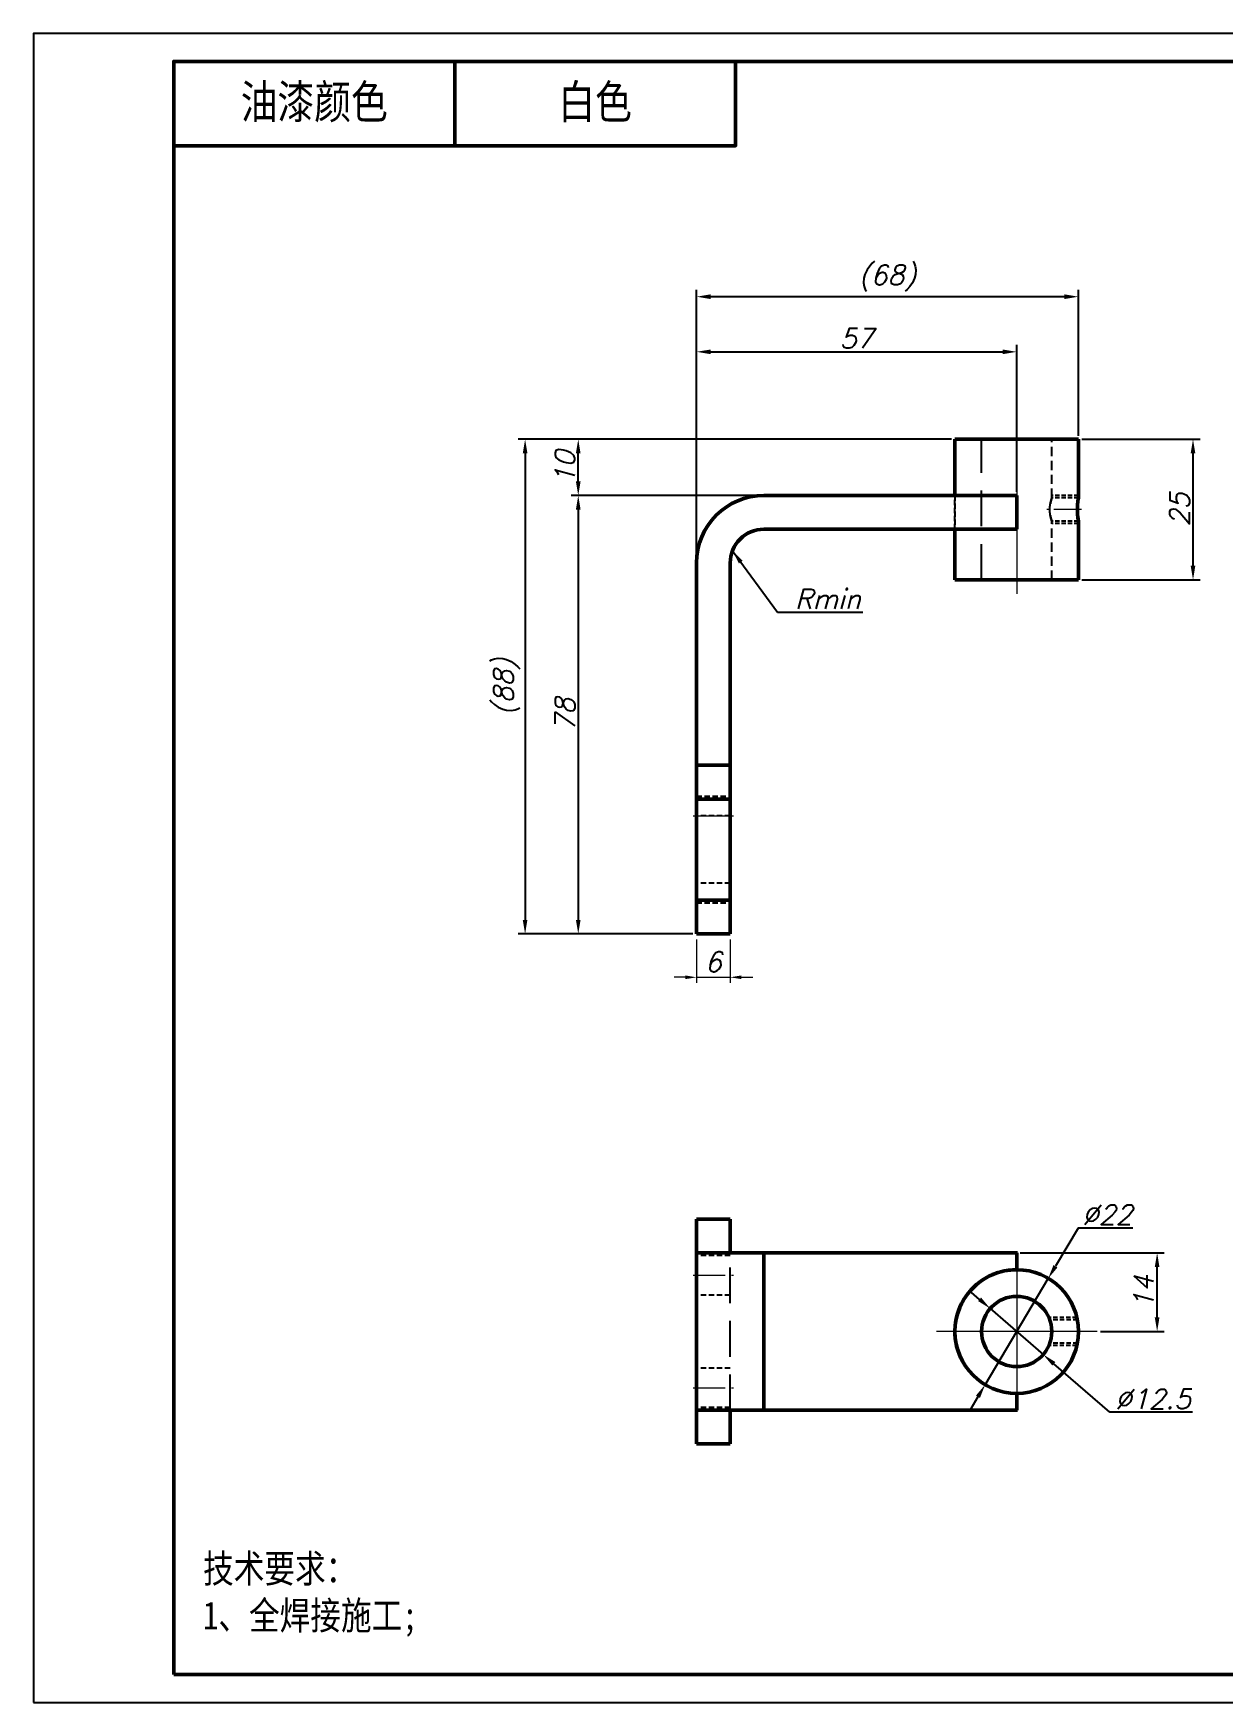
# Model space of a CAD drawing. Header units: inches. Extents: x 17901 to 26602, y 9673 to 14036.
# Drawn here: x 21437 to 21648.9, y 9674 to 9971 of the extents above; entities that cross this region are included whole.
import ezdxf

# ---------------------------------------------------------------- set-up
doc = ezdxf.new("R2010")
doc.units = ezdxf.units.IN
doc.header["$MEASUREMENT"] = 0
doc.linetypes.add('CENTER', pattern=[50.8, 31.75, -6.35, 6.35, -6.35])
doc.linetypes.add('DASHED2', pattern=[9.525, 6.35, -3.175])
doc.layers.add('Dim', color=3, linetype='Continuous')
for name, color, linetype, lineweight in [('中心线', 1, 'CENTER', 15), ('图框_内框线', 5, 'Continuous', 50), ('标注线', 3, 'Continuous', 25), ('粗实线', 7, 'Continuous', 50), ('虚线', 2, 'DASHED2', 25)]:
    doc.layers.add(name, color=color, linetype=linetype, lineweight=lineweight)
doc.styles.add('DIM_FONT', font='romans.shx', dxfattribs={"oblique": 15})
doc.styles.add('仿宋体', font='FSGB2312.ttf', dxfattribs={"width": 0.8, "height": 3.5})
doc.styles.add('宋体', font='', dxfattribs={"width": 0.8, "height": 5})
doc.styles.get('宋体').set_extended_font_data('SimSun')
doc.dimstyles.new('SCALE 1-1', dxfattribs={"dimtxt": 3.5, "dimasz": 2, "dimexe": 1, "dimexo": 1, "dimgap": 1, "dimtad": 1, "dimdsep": 46, "dimtxsty": 'DIM_FONT', "dimcen": 0, "dimclrd": 3, "dimclre": 3, "dimclrt": 3, "dimazin": 2, "dimtfac": 1, "dimtmove": 0, "dimatfit": 3, "dimfxl": 1, "dimtolj": 1, "dimlwd": 20, "dimlwe": 20, "dimarcsym": 0})
doc.dimstyles.new('幅面 1：1$0', dxfattribs={"dimtxt": 3.5, "dimasz": 2.5, "dimexe": 1.25, "dimexo": 0.625, "dimtad": 1, "dimdsep": 46, "dimtxsty": 'DIM_FONT', "dimcen": 2.5, "dimclrd": 256, "dimclre": 256, "dimclrt": 256, "dimadec": 0, "dimazin": 0, "dimtm": 1e-09, "dimtfac": 0.5, "dimtmove": 0, "dimatfit": 3, "dimfxl": 1, "dimlwd": -1, "dimarcsym": 0})
doc.dimstyles.new('幅面 1：1$3', dxfattribs={"dimtxt": 3.5, "dimasz": 2.5, "dimexe": 1.25, "dimexo": 0.625, "dimtad": 1, "dimtih": 1, "dimtoh": 1, "dimdsep": 46, "dimtxsty": 'DIM_FONT', "dimcen": 2.5, "dimclrd": 256, "dimclre": 256, "dimclrt": 256, "dimazin": 2, "dimtfac": 0.5, "dimtmove": 0, "dimatfit": 3, "dimfxl": 1, "dimlwd": -1, "dimlwe": -1, "dimarcsym": 0})
doc.dimstyles.new('幅面 1：1$7', dxfattribs={"dimtxt": 3.5, "dimasz": 2.5, "dimexe": 1.25, "dimexo": 0.625, "dimtad": 1, "dimdsep": 46, "dimtxsty": 'DIM_FONT', "dimcen": 2.5, "dimclrd": 256, "dimclrt": 256, "dimadec": 0, "dimazin": 0, "dimtfac": 1, "dimtmove": 0, "dimatfit": 3, "dimfxl": 1, "dimlwd": -1, "dimarcsym": 0})

# ---------------------------------------------------------------- blocks, each defined once
blk = doc.blocks.new('*D689')
at = {"layer": 'Defpoints', "color": 0, "transparency": 16777216}
for p in [(21555.04, 9924.18), (21623.04, 9898.81), (21555.04, 9876.81)]:
    blk.add_point(p, dxfattribs=at)
at = {"layer": '标注线', "lineweight": -2, "transparency": 16777216}
for p, q in [((21555.04, 9877.44), (21555.04, 9925.43)), ((21623.04, 9899.44), (21623.04, 9925.43))]:
    blk.add_line(p, q, dxfattribs=at)
at = {"layer": '标注线', "transparency": 16777216}
blk.add_line((21620.54, 9924.18), (21557.54, 9924.18), dxfattribs=at)
for points in [[(21557.54, 9924.6), (21557.54, 9923.77), (21555.04, 9924.18)], [(21620.54, 9924.6), (21620.54, 9923.77), (21623.04, 9924.18)]]:
    blk.add_solid(points, dxfattribs=at)
at = {"layer": '标注线', "transparency": 16777216, "insert": (21589.04, 9927.48), "char_height": 3.5, "attachment_point": 5, "style": 'DIM_FONT'}
blk.add_mtext('(68)', dxfattribs=at)
blk = doc.blocks.new('*D690')
at = {"layer": 'Defpoints', "color": 0, "transparency": 16777216}
for p in [(21601.04, 9898.81), (21524.53, 9810.81), (21555.04, 9810.81)]:
    blk.add_point(p, dxfattribs=at)
at = {"layer": '标注线', "lineweight": -2, "transparency": 16777216}
for p, q in [((21600.41, 9898.81), (21523.28, 9898.81)), ((21554.41, 9810.81), (21523.28, 9810.81))]:
    blk.add_line(p, q, dxfattribs=at)
at = {"layer": '标注线', "transparency": 16777216}
blk.add_line((21524.53, 9896.31), (21524.53, 9813.31), dxfattribs=at)
for points in [[(21524.11, 9896.31), (21524.94, 9896.31), (21524.53, 9898.81)], [(21524.11, 9813.31), (21524.94, 9813.31), (21524.53, 9810.81)]]:
    blk.add_solid(points, dxfattribs=at)
at = {"layer": '标注线', "transparency": 16777216, "insert": (21521.24, 9854.81), "char_height": 3.5, "attachment_point": 5, "rotation": 90, "style": 'DIM_FONT'}
blk.add_mtext('(88)', dxfattribs=at)
blk = doc.blocks.new('*D691')
at = {"layer": 'Defpoints', "color": 0, "transparency": 16777216}
for p in [(21533.99, 9898.81), (21601.04, 9898.81), (21567.04, 9888.81)]:
    blk.add_point(p, dxfattribs=at)
at = {"layer": '标注线', "lineweight": -2, "transparency": 16777216}
for p, q in [((21600.41, 9898.81), (21532.74, 9898.81)), ((21566.41, 9888.81), (21532.74, 9888.81))]:
    blk.add_line(p, q, dxfattribs=at)
at = {"layer": '标注线', "transparency": 16777216}
blk.add_line((21533.99, 9891.31), (21533.99, 9896.31), dxfattribs=at)
for points in [[(21533.57, 9896.31), (21534.4, 9896.31), (21533.99, 9898.81)], [(21533.57, 9891.31), (21534.4, 9891.31), (21533.99, 9888.81)]]:
    blk.add_solid(points, dxfattribs=at)
at = {"layer": '标注线', "transparency": 16777216, "insert": (21531.61, 9893.81), "char_height": 3.5, "attachment_point": 5, "rotation": 90, "style": 'DIM_FONT'}
blk.add_mtext('10', dxfattribs=at)
blk = doc.blocks.new('*D692')
at = {"layer": 'Defpoints', "color": 0, "transparency": 16777216}
for p in [(21567.04, 9888.81), (21533.99, 9810.81), (21555.04, 9810.81)]:
    blk.add_point(p, dxfattribs=at)
at = {"layer": '标注线', "lineweight": -2, "transparency": 16777216}
for p, q in [((21566.41, 9888.81), (21532.74, 9888.81)), ((21554.41, 9810.81), (21532.74, 9810.81))]:
    blk.add_line(p, q, dxfattribs=at)
at = {"layer": '标注线', "transparency": 16777216}
blk.add_line((21533.99, 9886.31), (21533.99, 9813.31), dxfattribs=at)
for points in [[(21533.57, 9886.31), (21534.4, 9886.31), (21533.99, 9888.81)], [(21533.57, 9813.31), (21534.4, 9813.31), (21533.99, 9810.81)]]:
    blk.add_solid(points, dxfattribs=at)
at = {"layer": '标注线', "transparency": 16777216, "insert": (21531.61, 9849.81), "char_height": 3.5, "attachment_point": 5, "rotation": 90, "style": 'DIM_FONT'}
blk.add_mtext('78', dxfattribs=at)
blk = doc.blocks.new('*D693')
at = {"layer": 'Defpoints', "color": 0, "transparency": 16777216}
for p in [(21612.04, 9914.38), (21612.04, 9888.81), (21555.04, 9876.81)]:
    blk.add_point(p, dxfattribs=at)
at = {"layer": '标注线', "lineweight": -2, "transparency": 16777216}
for p, q in [((21555.04, 9877.44), (21555.04, 9915.63)), ((21612.04, 9889.44), (21612.04, 9915.63))]:
    blk.add_line(p, q, dxfattribs=at)
at = {"layer": '标注线', "transparency": 16777216}
blk.add_line((21557.54, 9914.38), (21609.54, 9914.38), dxfattribs=at)
for points in [[(21557.54, 9914.79), (21557.54, 9913.96), (21555.04, 9914.38)], [(21609.54, 9914.79), (21609.54, 9913.96), (21612.04, 9914.38)]]:
    blk.add_solid(points, dxfattribs=at)
at = {"layer": '标注线', "transparency": 16777216, "insert": (21583.54, 9916.75), "char_height": 3.5, "attachment_point": 5, "style": 'DIM_FONT'}
blk.add_mtext('57', dxfattribs=at)
blk = doc.blocks.new('*D694')
at = {"layer": 'Defpoints', "color": 0, "transparency": 16777216}
for p in [(21623.04, 9898.81), (21643.43, 9898.81), (21623.04, 9873.81)]:
    blk.add_point(p, dxfattribs=at)
at = {"layer": '标注线', "lineweight": -2, "transparency": 16777216}
for p, q in [((21623.66, 9898.81), (21644.68, 9898.81)), ((21623.66, 9873.81), (21644.68, 9873.81))]:
    blk.add_line(p, q, dxfattribs=at)
at = {"layer": '标注线', "transparency": 16777216}
blk.add_line((21643.43, 9876.31), (21643.43, 9896.31), dxfattribs=at)
for points in [[(21643.01, 9896.31), (21643.84, 9896.31), (21643.43, 9898.81)], [(21643.01, 9876.31), (21643.84, 9876.31), (21643.43, 9873.81)]]:
    blk.add_solid(points, dxfattribs=at)
at = {"layer": '标注线', "transparency": 16777216, "insert": (21641.05, 9886.31), "char_height": 3.5, "attachment_point": 5, "rotation": 90, "style": 'DIM_FONT'}
blk.add_mtext('25', dxfattribs=at)
blk = doc.blocks.new('*D696')
at = {"layer": 'Defpoints', "color": 0, "transparency": 16777216}
for p in [(21617.66, 9749.52), (21606.42, 9730.6)]:
    blk.add_point(p, dxfattribs=at)
at = {"layer": '标注线', "transparency": 16777216}
for p, q in [((21622.98, 9758.48), (21618.93, 9751.67)), ((21632.7, 9758.48), (21622.98, 9758.48)), ((21606.42, 9730.6), (21617.66, 9749.52)), ((21605.15, 9728.45), (21603.87, 9726.31))]:
    blk.add_line(p, q, dxfattribs=at)
for points in [[(21618.58, 9751.88), (21619.29, 9751.45), (21617.66, 9749.52)], [(21604.79, 9728.67), (21605.5, 9728.24), (21606.42, 9730.6)]]:
    blk.add_solid(points, dxfattribs=at)
at = {"layer": '标注线', "transparency": 16777216, "insert": (21628.15, 9760.86), "char_height": 3.5, "attachment_point": 5, "style": 'DIM_FONT'}
blk.add_mtext('∅22', dxfattribs=at)
blk = doc.blocks.new('*D697')
at = {"layer": 'Defpoints', "color": 0, "transparency": 16777216}
for p in [(21607.32, 9744.16), (21616.76, 9735.97)]:
    blk.add_point(p, dxfattribs=at)
at = {"layer": '标注线', "transparency": 16777216}
for p, q in [((21605.43, 9745.79), (21603.54, 9747.43)), ((21607.32, 9744.16), (21616.76, 9735.97)), ((21628.61, 9725.69), (21618.65, 9734.33)), ((21643.34, 9725.69), (21628.61, 9725.69))]:
    blk.add_line(p, q, dxfattribs=at)
for points in [[(21605.7, 9746.11), (21605.16, 9745.48), (21607.32, 9744.16)], [(21618.92, 9734.64), (21618.38, 9734.01), (21616.76, 9735.97)]]:
    blk.add_solid(points, dxfattribs=at)
at = {"layer": '标注线', "transparency": 16777216, "insert": (21636.29, 9728.06), "char_height": 3.5, "attachment_point": 5, "style": 'DIM_FONT'}
blk.add_mtext('∅12.5', dxfattribs=at)
blk = doc.blocks.new('*D698')
at = {"layer": 'Defpoints', "color": 0, "transparency": 16777216}
for p in [(21612.04, 9754.06), (21637.04, 9754.06), (21626.34, 9740.06)]:
    blk.add_point(p, dxfattribs=at)
at = {"layer": '标注线', "lineweight": -2, "transparency": 16777216}
for p, q in [((21612.66, 9754.06), (21638.29, 9754.06)), ((21626.96, 9740.06), (21638.29, 9740.06))]:
    blk.add_line(p, q, dxfattribs=at)
at = {"layer": '标注线', "transparency": 16777216}
blk.add_line((21637.04, 9742.56), (21637.04, 9751.56), dxfattribs=at)
for points in [[(21636.62, 9751.56), (21637.45, 9751.56), (21637.04, 9754.06)], [(21636.62, 9742.56), (21637.45, 9742.56), (21637.04, 9740.06)]]:
    blk.add_solid(points, dxfattribs=at)
at = {"layer": '标注线', "transparency": 16777216, "insert": (21634.66, 9747.06), "char_height": 3.5, "attachment_point": 5, "rotation": 90, "style": 'DIM_FONT'}
blk.add_mtext('14', dxfattribs=at)
blk = doc.blocks.new('*D801')
at = {"layer": 'Defpoints', "color": 0, "transparency": 16777216}
for p in [(21555.04, 9810.81), (21561.04, 9810.81), (21561.04, 9803.09)]:
    blk.add_point(p, dxfattribs=at)
at = {"layer": 'Dim', "color": 3, "lineweight": 20, "transparency": 16777216}
for p, q in [((21555.04, 9809.81), (21555.04, 9802.09)), ((21561.04, 9809.81), (21561.04, 9802.09)), ((21553.04, 9803.09), (21551.04, 9803.09)), ((21555.04, 9803.09), (21561.04, 9803.09)), ((21563.04, 9803.09), (21565.04, 9803.09))]:
    blk.add_line(p, q, dxfattribs=at)
at = {"layer": 'Dim', "color": 3, "transparency": 16777216}
for points in [[(21553.04, 9803.42), (21553.04, 9802.76), (21555.04, 9803.09)], [(21563.04, 9803.42), (21563.04, 9802.76), (21561.04, 9803.09)]]:
    blk.add_solid(points, dxfattribs=at)
at = {"layer": 'Dim', "color": 3, "transparency": 16777216, "insert": (21558.04, 9805.84), "char_height": 3.5, "attachment_point": 5, "style": 'DIM_FONT'}
blk.add_mtext('\\A1;6', dxfattribs=at)

msp = doc.modelspace()

# ---------------------------------------------------------------- linework, layer by layer
at = {"layer": 'Defpoints'}
msp.add_lwpolyline([(21436.99, 9674.036), (21856.99, 9674.036), (21856.99, 9971.036), (21436.99, 9971.036)], close=True, dxfattribs=at)
at = {"layer": '中心线'}
for p, q in [((21612.04, 9901.311), (21612.04, 9871.311)), ((21612.04, 9754.361), (21612.04, 9725.761)), ((21626.34, 9740.061), (21597.74, 9740.061))]:
    msp.add_line(p, q, dxfattribs=at)
at = {"layer": '中心线', "ltscale": 0.153868}
msp.add_line((21623.553, 9886.311), (21617.398, 9886.311), dxfattribs=at)
at = {"layer": '中心线', "ltscale": 0.179999}
for p, q in [((21554.44, 9831.811), (21561.64, 9831.811)), ((21554.44, 9750.061), (21561.64, 9750.061)), ((21554.44, 9730.061), (21561.64, 9730.061))]:
    msp.add_line(p, q, dxfattribs=at)
at = {"layer": '中心线', "ltscale": 0.148534}
msp.add_line((21623.384, 9740.061), (21617.443, 9740.061), dxfattribs=at)
at = {"layer": '图框_内框线'}
msp.add_line((21511.99, 9966.036), (21511.99, 9951.036), dxfattribs=at)
for points in [[(21461.99, 9679.036), (21851.99, 9679.036), (21851.99, 9966.036), (21461.99, 9966.036)], [(21461.99, 9966.036), (21561.99, 9966.036), (21561.99, 9951.036), (21461.99, 9951.036)]]:
    msp.add_lwpolyline(points, close=True, dxfattribs=at)
at = {"layer": '粗实线', "ltscale": 0.25}
msp.add_line((21601.04, 9898.811), (21601.04, 9888.811), dxfattribs=at)
at = {"layer": '粗实线'}
for p, q in [((21601.04, 9898.811), (21623.04, 9898.811)), ((21612.04, 9888.811), (21567.04, 9888.811)), ((21567.04, 9882.811), (21612.04, 9882.811)), ((21555.04, 9876.811), (21555.04, 9840.811)), ((21561.04, 9876.811), (21561.04, 9840.811)), ((21601.04, 9873.811), (21623.04, 9873.811)), ((21555.04, 9726.061), (21555.04, 9754.061)), ((21567.04, 9754.061), (21612.04, 9754.061)), ((21567.04, 9726.061), (21567.04, 9754.061)), ((21612.04, 9726.061), (21567.04, 9726.061))]:
    msp.add_line(p, q, dxfattribs=at)
at = {"layer": '粗实线', "ltscale": 0.260825}
for p, q in [((21623.04, 9898.811), (21623.04, 9888.378)), ((21623.04, 9884.244), (21623.04, 9873.811))]:
    msp.add_line(p, q, dxfattribs=at)
at = {"layer": '粗实线', "ltscale": 0.15}
for p, q in [((21612.04, 9888.811), (21612.04, 9882.811)), ((21555.04, 9840.811), (21561.04, 9840.811)), ((21555.04, 9834.811), (21555.04, 9840.811)), ((21561.04, 9834.811), (21561.04, 9840.811)), ((21561.04, 9834.811), (21555.04, 9834.811)), ((21561.04, 9816.811), (21555.04, 9816.811)), ((21555.04, 9816.811), (21555.04, 9810.811)), ((21561.04, 9816.811), (21561.04, 9810.811)), ((21561.04, 9810.811), (21555.04, 9810.811)), ((21555.04, 9760.061), (21561.04, 9760.061)), ((21555.04, 9760.061), (21555.04, 9754.061)), ((21561.04, 9760.061), (21561.04, 9754.061)), ((21555.04, 9720.061), (21555.04, 9726.061)), ((21561.04, 9720.061), (21561.04, 9726.061)), ((21561.04, 9720.061), (21555.04, 9720.061))]:
    msp.add_line(p, q, dxfattribs=at)
at = {"layer": '粗实线', "ltscale": 0.225}
msp.add_line((21601.04, 9882.811), (21601.04, 9873.811), dxfattribs=at)
at = {"layer": '粗实线', "ltscale": 0.45}
for p, q in [((21555.04, 9816.811), (21555.04, 9834.811)), ((21561.04, 9816.811), (21561.04, 9834.811))]:
    msp.add_line(p, q, dxfattribs=at)
at = {"layer": '粗实线', "ltscale": 0.3}
for p, q in [((21567.04, 9754.061), (21555.04, 9754.061)), ((21555.04, 9726.061), (21567.04, 9726.061))]:
    msp.add_line(p, q, dxfattribs=at)
at = {"layer": '粗实线', "ltscale": 0.075}
for p, q in [((21612.04, 9754.061), (21612.04, 9751.061)), ((21612.04, 9729.061), (21612.04, 9726.061))]:
    msp.add_line(p, q, dxfattribs=at)
at = {"layer": '粗实线'}
for radius in [11, 6.25]:
    msp.add_circle((21612.04, 9740.061), radius, dxfattribs=at)
for centre, radius, start, end in [((21567.04, 9876.811), 12, 90, 180), ((21633.855, 9886.312), 11.011, 174.84379, 190.82682), ((21634.335, 9886.247), 11.494, 169.31876, 174.73669), ((21634.287, 9886.368), 11.446, 185.25403, 190.32134), ((21567.04, 9876.811), 6, 90, 180), ((21612.04, 9740.061), 11, 90, 208.64789)]:
    msp.add_arc(centre, radius, start, end, dxfattribs=at)
at = {"layer": '虚线'}
for p, q in [((21605.79, 9873.811), (21605.79, 9898.811)), ((21561.04, 9726.061), (21561.04, 9754.061)), ((21567.04, 9726.061), (21567.04, 9754.061))]:
    msp.add_line(p, q, dxfattribs=at)
at = {"layer": '虚线', "ltscale": 0.260825}
for p, q in [((21618.29, 9888.378), (21618.29, 9898.811)), ((21618.29, 9873.811), (21618.29, 9884.244))]:
    msp.add_line(p, q, dxfattribs=at)
at = {"layer": '虚线', "ltscale": 0.15}
for p, q in [((21601.04, 9888.811), (21601.04, 9882.811)), ((21601.04, 9882.811), (21601.04, 9888.811)), ((21555.04, 9840.811), (21561.04, 9840.811)), ((21555.04, 9835.311), (21561.04, 9835.311)), ((21555.04, 9835.311), (21561.04, 9835.311)), ((21555.04, 9834.811), (21561.04, 9834.811)), ((21561.04, 9831.811), (21555.04, 9831.811)), ((21561.04, 9831.811), (21555.04, 9831.811)), ((21561.04, 9831.811), (21555.04, 9831.811)), ((21561.04, 9831.811), (21555.04, 9831.811)), ((21561.04, 9819.811), (21555.04, 9819.811)), ((21561.04, 9819.811), (21555.04, 9819.811)), ((21561.04, 9819.811), (21555.04, 9819.811)), ((21561.04, 9819.811), (21555.04, 9819.811)), ((21555.04, 9816.811), (21561.04, 9816.811)), ((21555.04, 9816.311), (21561.04, 9816.311)), ((21555.04, 9816.311), (21561.04, 9816.311)), ((21555.04, 9754.061), (21561.04, 9754.061)), ((21561.04, 9753.561), (21555.04, 9753.561)), ((21561.04, 9746.561), (21555.04, 9746.561)), ((21561.04, 9733.561), (21555.04, 9733.561)), ((21561.04, 9726.561), (21555.04, 9726.561)), ((21561.04, 9726.061), (21555.04, 9726.061))]:
    msp.add_line(p, q, dxfattribs=at)
at = {"layer": '虚线', "ltscale": 0.11875}
for p, q in [((21623.04, 9888.811), (21618.29, 9888.811)), ((21623.04, 9888.378), (21618.29, 9888.378)), ((21623.04, 9884.244), (21618.29, 9884.244)), ((21623.04, 9883.811), (21618.29, 9883.811))]:
    msp.add_line(p, q, dxfattribs=at)
at = {"layer": '虚线', "ltscale": 0.001867}
msp.add_line((21623.026, 9884.317), (21623.04, 9884.244), dxfattribs=at)
at = {"layer": '虚线', "ltscale": 0.120528}
for p, q in [((21622.752, 9742.561), (21617.931, 9742.561)), ((21622.752, 9737.561), (21617.931, 9737.561))]:
    msp.add_line(p, q, dxfattribs=at)
at = {"layer": '虚线', "ltscale": 0.122644}
for p, q in [((21622.844, 9742.128), (21617.938, 9742.128)), ((21622.844, 9737.994), (21617.938, 9737.994))]:
    msp.add_line(p, q, dxfattribs=at)
at = {"layer": '虚线'}
for centre, radius, start, end in [((21633.855, 9886.309), 11.011, 169.17318, 185.15621), ((21612.04, 9740.061), 11, 208.64789, 270)]:
    msp.add_arc(centre, radius, start, end, dxfattribs=at)
for points, knots in [([(21618.021, 9885.32), (21617.963, 9885.67), (21617.924, 9886.056), (21617.92, 9886.45), (21617.972, 9887.089), (21618.081, 9887.643), (21618.13, 9887.841), (21618.22, 9888.166), (21618.28, 9888.35), (21618.296, 9888.397), (21618.294, 9888.391), (21618.236, 9888.212), (21618.197, 9888.085), (21618.134, 9887.859), (21618.074, 9887.589), (21618.055, 9887.496), (21618.037, 9887.4), (21618.021, 9887.302)], [0, 0, 0, 0, 0, 0, 3.3560102, 3.3560102, 3.3560102, 5.5020324, 5.5020324, 5.5020324, 7.4445002, 7.4445002, 7.4445002, 9.3852344, 9.3852344, 9.3852344, 10.3323152, 10.3323152, 10.3323152, 10.3323152, 10.3323152, 10.3323152]), ([(21618.021, 9885.32), (21618.058, 9885.098), (21618.102, 9884.891), (21618.15, 9884.703), (21618.237, 9884.401), (21618.289, 9884.247), (21618.299, 9884.217), (21618.285, 9884.255), (21618.22, 9884.461), (21618.179, 9884.599), (21618.088, 9884.939), (21618.008, 9885.361), (21617.974, 9885.597), (21617.929, 9886.087), (21617.937, 9886.589), (21617.954, 9886.838), (21617.984, 9887.077), (21618.021, 9887.302)], [0, 0, 0, 0, 0, 0, 2.1258654, 2.1258654, 2.1258654, 4.0575187, 4.0575187, 4.0575187, 6.0116549, 6.0116549, 6.0116549, 8.1722472, 8.1722472, 8.1722472, 10.3265964, 10.3265964, 10.3265964, 10.3265964, 10.3265964, 10.3265964])]:
    msp.add_open_spline(points, degree=5, knots=knots, dxfattribs=at)

# ---------------------------------------------------------------- texts
at = {"layer": '标注线'}
for s, insert, char_height, width, attachment_point, style in [('油漆颜色', (21486.99, 9958.536), 6, 50, 5, '仿宋体'), ('{\\fSimSun|b0|i0|c134|p2;白色}', (21536.99, 9958.536), 6, 50, 5, '仿宋体'), ('{\\H0.5x;技术要求：\\P1、全焊接施工;\\P\\P\\H2x;\\W0.7; }', (21467.202, 9700.38), 10, 1023.28183, 1, '宋体')]:
    msp.add_mtext(s, dxfattribs=dict(at, insert=insert, char_height=char_height, width=width, attachment_point=attachment_point, style=style))
at = {"layer": '标注线', "insert": (21572.561, 9868.671), "char_height": 3.5, "attachment_point": 7, "style": 'DIM_FONT'}
msp.add_mtext('Rmin', dxfattribs=at)

# ---------------------------------------------------------------- dimensions: what is measured, and where the dimension line sits
at = {"layer": 'Dim'}
dim = msp.add_linear_dim(base=(21561.04, 9803.089), p1=(21555.04, 9810.811), p2=(21561.04, 9810.811), dimstyle='SCALE 1-1', dxfattribs=at)
dim.commit()
dim.dimension.update_dxf_attribs({"geometry": '*D801', "text_midpoint": (21558.04, 9805.839)})
at = {"layer": '标注线'}
dim = msp.add_linear_dim(base=(21555.04, 9924.185), p1=(21623.04, 9898.811), p2=(21555.04, 9876.811), dimstyle='幅面 1：1$0', override={"dimpost": '(<>)'}, dxfattribs=at)
dim.commit()
dim.dimension.update_dxf_attribs({"geometry": '*D689', "text_midpoint": (21589.04, 9927.476)})
dim = msp.add_linear_dim(base=(21612.04, 9914.376), p1=(21555.04, 9876.811), p2=(21612.04, 9888.811), dimstyle='幅面 1：1$0', dxfattribs=at)
dim.commit()
dim.dimension.update_dxf_attribs({"geometry": '*D693', "text_midpoint": (21583.54, 9916.751)})
dim = msp.add_linear_dim(base=(21524.528, 9810.811), p1=(21601.04, 9898.811), p2=(21555.04, 9810.811), angle=90, dimstyle='幅面 1：1$0', override={"dimpost": '(<>)'}, dxfattribs=at)
dim.commit()
dim.dimension.update_dxf_attribs({"geometry": '*D690', "text_midpoint": (21521.236, 9854.811)})
for base, p1, p2, picture, middle in [((21533.988, 9898.811), (21567.04, 9888.811), (21601.04, 9898.811), '*D691', (21531.613, 9893.811)), ((21643.428, 9898.811), (21623.04, 9873.811), (21623.04, 9898.811), '*D694', (21641.053, 9886.311)), ((21533.988, 9810.811), (21567.04, 9888.811), (21555.04, 9810.811), '*D692', (21531.613, 9849.811)), ((21637.037, 9754.061), (21626.34, 9740.061), (21612.04, 9754.061), '*D698', (21634.662, 9747.061))]:
    dim = msp.add_linear_dim(base=base, p1=p1, p2=p2, angle=90, dimstyle='幅面 1：1$0', dxfattribs=at)
    dim.commit()
    dim.dimension.update_dxf_attribs({"geometry": picture, "text_midpoint": middle})
for p1, p2, picture, middle in [((21606.422, 9730.604), (21617.658, 9749.518), '*D696', (21628.154, 9758.483)), ((21607.318, 9744.156), (21616.761, 9735.966), '*D697', (21636.289, 9725.688))]:
    dim = msp.add_diameter_dim_2p(p1=p1, p2=p2, dimstyle='幅面 1：1$3', dxfattribs=at)
    dim.commit()
    dim.dimension.update_dxf_attribs({"geometry": picture, "text_midpoint": middle, "dimtype": 163})

# ---------------------------------------------------------------- leaders
at = {"layer": '标注线', "annotation_type": 0, "has_hookline": 1, "hookline_direction": 0, "text_width": 12.113}
msp.add_leader([(21561.446, 9878.981), (21569.436, 9868.046), (21571.936, 9868.046)], dimstyle='幅面 1：1$7', override={"dimgap": 0.625, "dimtad": 1}, dxfattribs=at)

doc.saveas('drawing.dxf')
